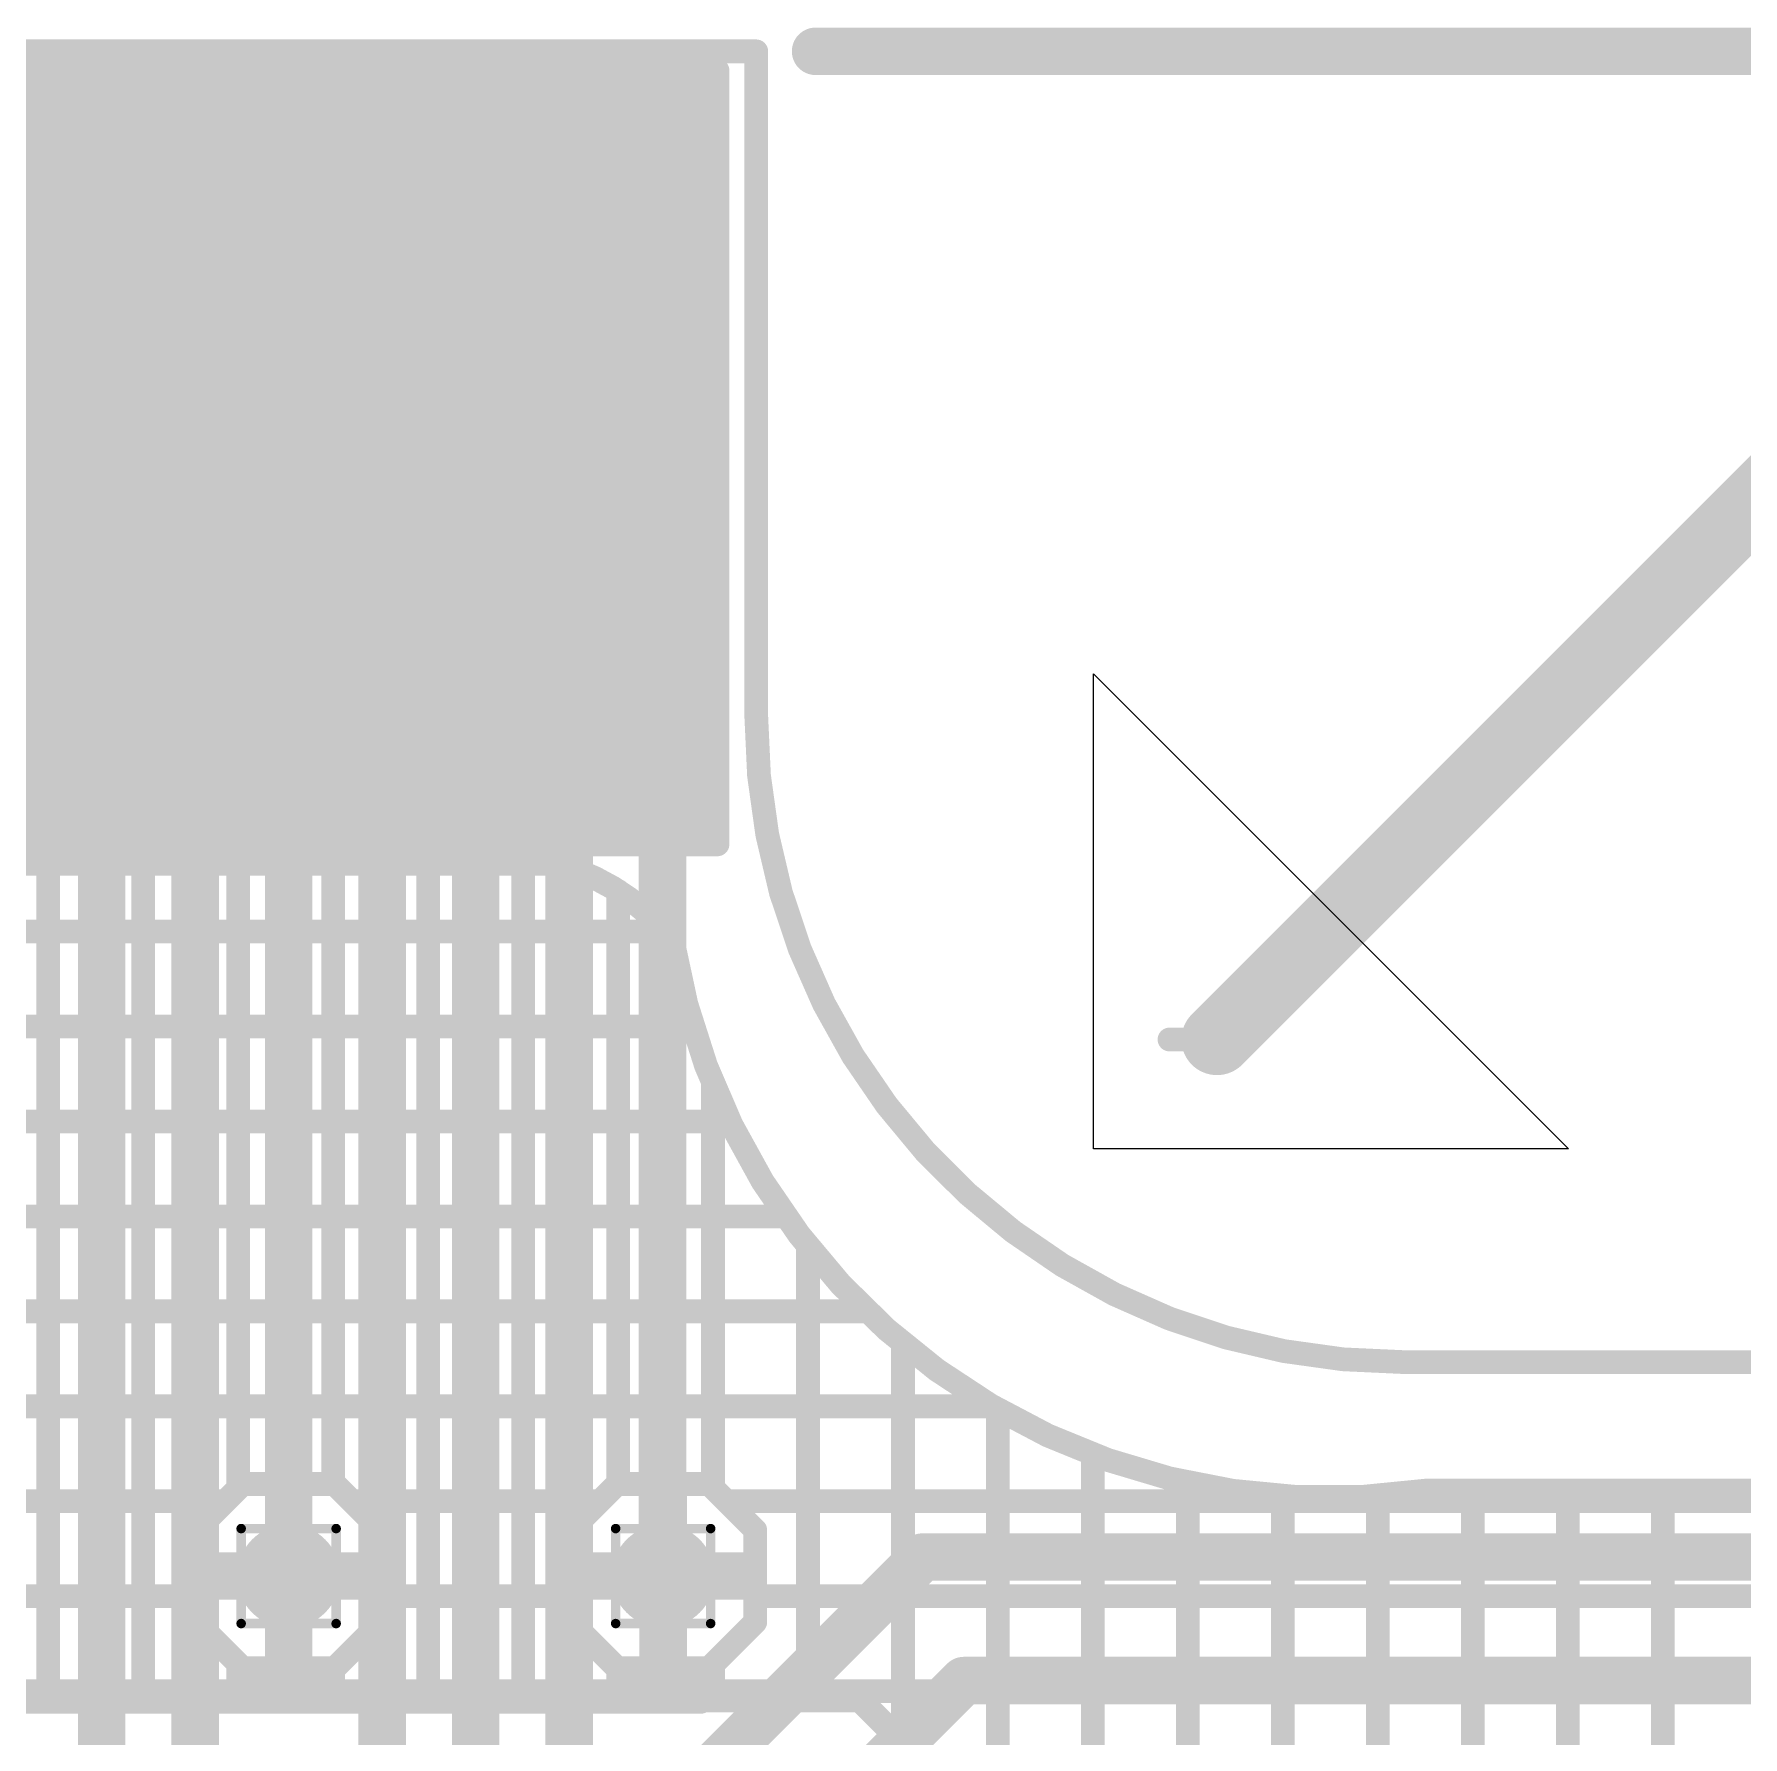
# Model space of a CAD drawing. Header units: inches. Extents: x -3.9 to 9.5, y -7 to 2.6.
# Drawn here: x 0.4977 to 0.8575, y -0.355 to 0.0036 of the extents above; entities that cross this region are included whole.
import ezdxf

# ---------------------------------------------------------------- set-up
doc = ezdxf.new("R2010")
doc.units = ezdxf.units.IN
doc.header["$MEASUREMENT"] = 0
for name, color, linetype in [('Board Outline', 216, 'Continuous'), ('Bottom Layer', 5, 'Continuous'), ('Bottom Overlay', 54, 'Continuous'), ('Bottom Paste', 16, 'Continuous'), ('Bottom Solder', 6, 'Continuous'), ('Dimension', 6, 'Continuous'), ('Drill Drawing', 1, 'Continuous'), ('Fabrication', 76, 'Continuous'), ('Top Layer', 1, 'Continuous'), ('Top Solder', 216, 'Continuous'), ('Via Holes', 16, 'Continuous')]:
    doc.layers.add(name, color=color, linetype=linetype)

# ---------------------------------------------------------------- blocks, each defined once
blk = doc.blocks.new('32_____R______P_____B_265')
at = {"layer": 'Bottom Layer'}
for points in [[(-0.29921, -0.07874), (-0.31102, -0.07874), (-0.31102, 0.07874), (-0.29921, 0.07874)], [(-0.27953, -0.07874), (-0.29134, -0.07874), (-0.29134, 0.07874), (-0.27953, 0.07874)], [(-0.25984, -0.07874), (-0.27165, -0.07874), (-0.27165, 0.07874), (-0.25984, 0.07874)], [(-0.24016, -0.07874), (-0.25197, -0.07874), (-0.25197, 0.07874), (-0.24016, 0.07874)], [(-0.22047, -0.07874), (-0.23228, -0.07874), (-0.23228, 0.07874), (-0.22047, 0.07874)], [(-0.20079, -0.07874), (-0.2126, -0.07874), (-0.2126, 0.07874), (-0.20079, 0.07874)], [(-0.1811, -0.07874), (-0.19291, -0.07874), (-0.19291, 0.07874), (-0.1811, 0.07874)], [(-0.16142, -0.07874), (-0.17323, -0.07874), (-0.17323, 0.07874), (-0.16142, 0.07874)], [(-0.14173, -0.07874), (-0.15354, -0.07874), (-0.15354, 0.07874), (-0.14173, 0.07874)], [(-0.12205, -0.07874), (-0.13386, -0.07874), (-0.13386, 0.07874), (-0.12205, 0.07874)], [(-0.10236, -0.07874), (-0.11417, -0.07874), (-0.11417, 0.07874), (-0.10236, 0.07874)], [(-0.08268, -0.07874), (-0.09449, -0.07874), (-0.09449, 0.07874), (-0.08268, 0.07874)], [(-0.06299, -0.07874), (-0.0748, -0.07874), (-0.0748, 0.07874), (-0.06299, 0.07874)], [(-0.04331, -0.07874), (-0.05512, -0.07874), (-0.05512, 0.07874), (-0.04331, 0.07874)], [(-0.02362, -0.07874), (-0.03543, -0.07874), (-0.03543, 0.07874), (-0.02362, 0.07874)], [(-0.00394, -0.07874), (-0.01575, -0.07874), (-0.01575, 0.07874), (-0.00394, 0.07874)], [(0.01575, -0.07874), (0.00394, -0.07874), (0.00394, 0.07874), (0.01575, 0.07874)], [(0.03543, -0.07874), (0.02362, -0.07874), (0.02362, 0.07874), (0.03543, 0.07874)], [(0.05512, -0.07874), (0.04331, -0.07874), (0.04331, 0.07874), (0.05512, 0.07874)], [(0.0748, -0.07874), (0.06299, -0.07874), (0.06299, 0.07874), (0.0748, 0.07874)], [(0.09449, -0.07874), (0.08268, -0.07874), (0.08268, 0.07874), (0.09449, 0.07874)], [(0.11417, -0.07874), (0.10236, -0.07874), (0.10236, 0.07874), (0.11417, 0.07874)], [(0.13386, -0.07874), (0.12205, -0.07874), (0.12205, 0.07874), (0.13386, 0.07874)], [(0.15354, -0.07874), (0.14173, -0.07874), (0.14173, 0.07874), (0.15354, 0.07874)], [(0.17323, -0.07874), (0.16142, -0.07874), (0.16142, 0.07874), (0.17323, 0.07874)], [(0.19291, -0.07874), (0.1811, -0.07874), (0.1811, 0.07874), (0.19291, 0.07874)], [(0.2126, -0.07874), (0.20079, -0.07874), (0.20079, 0.07874), (0.2126, 0.07874)], [(0.23228, -0.07874), (0.22047, -0.07874), (0.22047, 0.07874), (0.23228, 0.07874)], [(0.25197, -0.07874), (0.24016, -0.07874), (0.24016, 0.07874), (0.25197, 0.07874)], [(0.27165, -0.07874), (0.25984, -0.07874), (0.25984, 0.07874), (0.27165, 0.07874)], [(0.29134, -0.07874), (0.27953, -0.07874), (0.27953, 0.07874), (0.29134, 0.07874)], [(0.31102, -0.07874), (0.29921, -0.07874), (0.29921, 0.07874), (0.31102, 0.07874)]]:
    blk.add_hatch(color=5, dxfattribs=at).paths.add_polyline_path(points)
at = {"layer": 'Bottom Paste'}
for points in [[(-0.29921, -0.07874), (-0.31102, -0.07874), (-0.31102, 0.07874), (-0.29921, 0.07874)], [(-0.27953, -0.07874), (-0.29134, -0.07874), (-0.29134, 0.07874), (-0.27953, 0.07874)], [(-0.25984, -0.07874), (-0.27165, -0.07874), (-0.27165, 0.07874), (-0.25984, 0.07874)], [(-0.24016, -0.07874), (-0.25197, -0.07874), (-0.25197, 0.07874), (-0.24016, 0.07874)], [(-0.22047, -0.07874), (-0.23228, -0.07874), (-0.23228, 0.07874), (-0.22047, 0.07874)], [(-0.20079, -0.07874), (-0.2126, -0.07874), (-0.2126, 0.07874), (-0.20079, 0.07874)], [(-0.1811, -0.07874), (-0.19291, -0.07874), (-0.19291, 0.07874), (-0.1811, 0.07874)], [(-0.16142, -0.07874), (-0.17323, -0.07874), (-0.17323, 0.07874), (-0.16142, 0.07874)], [(-0.14173, -0.07874), (-0.15354, -0.07874), (-0.15354, 0.07874), (-0.14173, 0.07874)], [(-0.12205, -0.07874), (-0.13386, -0.07874), (-0.13386, 0.07874), (-0.12205, 0.07874)], [(-0.10236, -0.07874), (-0.11417, -0.07874), (-0.11417, 0.07874), (-0.10236, 0.07874)], [(-0.08268, -0.07874), (-0.09449, -0.07874), (-0.09449, 0.07874), (-0.08268, 0.07874)], [(-0.06299, -0.07874), (-0.0748, -0.07874), (-0.0748, 0.07874), (-0.06299, 0.07874)], [(-0.04331, -0.07874), (-0.05512, -0.07874), (-0.05512, 0.07874), (-0.04331, 0.07874)], [(-0.02362, -0.07874), (-0.03543, -0.07874), (-0.03543, 0.07874), (-0.02362, 0.07874)], [(-0.00394, -0.07874), (-0.01575, -0.07874), (-0.01575, 0.07874), (-0.00394, 0.07874)], [(0.01575, -0.07874), (0.00394, -0.07874), (0.00394, 0.07874), (0.01575, 0.07874)], [(0.03543, -0.07874), (0.02362, -0.07874), (0.02362, 0.07874), (0.03543, 0.07874)], [(0.05512, -0.07874), (0.04331, -0.07874), (0.04331, 0.07874), (0.05512, 0.07874)], [(0.0748, -0.07874), (0.06299, -0.07874), (0.06299, 0.07874), (0.0748, 0.07874)], [(0.09449, -0.07874), (0.08268, -0.07874), (0.08268, 0.07874), (0.09449, 0.07874)], [(0.11417, -0.07874), (0.10236, -0.07874), (0.10236, 0.07874), (0.11417, 0.07874)], [(0.13386, -0.07874), (0.12205, -0.07874), (0.12205, 0.07874), (0.13386, 0.07874)], [(0.15354, -0.07874), (0.14173, -0.07874), (0.14173, 0.07874), (0.15354, 0.07874)], [(0.17323, -0.07874), (0.16142, -0.07874), (0.16142, 0.07874), (0.17323, 0.07874)], [(0.19291, -0.07874), (0.1811, -0.07874), (0.1811, 0.07874), (0.19291, 0.07874)], [(0.2126, -0.07874), (0.20079, -0.07874), (0.20079, 0.07874), (0.2126, 0.07874)], [(0.23228, -0.07874), (0.22047, -0.07874), (0.22047, 0.07874), (0.23228, 0.07874)], [(0.25197, -0.07874), (0.24016, -0.07874), (0.24016, 0.07874), (0.25197, 0.07874)], [(0.27165, -0.07874), (0.25984, -0.07874), (0.25984, 0.07874), (0.27165, 0.07874)], [(0.29134, -0.07874), (0.27953, -0.07874), (0.27953, 0.07874), (0.29134, 0.07874)], [(0.31102, -0.07874), (0.29921, -0.07874), (0.29921, 0.07874), (0.31102, 0.07874)]]:
    blk.add_hatch(color=16, dxfattribs=at).paths.add_polyline_path(points)
at = {"layer": 'Bottom Solder'}
for points in [[(-0.29521, -0.08274), (-0.31502, -0.08274), (-0.31502, 0.08274), (-0.29521, 0.08274)], [(-0.27553, -0.08274), (-0.29534, -0.08274), (-0.29534, 0.08274), (-0.27553, 0.08274)], [(-0.25584, -0.08274), (-0.27565, -0.08274), (-0.27565, 0.08274), (-0.25584, 0.08274)], [(-0.23616, -0.08274), (-0.25597, -0.08274), (-0.25597, 0.08274), (-0.23616, 0.08274)], [(-0.21647, -0.08274), (-0.23628, -0.08274), (-0.23628, 0.08274), (-0.21647, 0.08274)], [(-0.19679, -0.08274), (-0.2166, -0.08274), (-0.2166, 0.08274), (-0.19679, 0.08274)], [(-0.1771, -0.08274), (-0.19691, -0.08274), (-0.19691, 0.08274), (-0.1771, 0.08274)], [(-0.15742, -0.08274), (-0.17723, -0.08274), (-0.17723, 0.08274), (-0.15742, 0.08274)], [(-0.13773, -0.08274), (-0.15754, -0.08274), (-0.15754, 0.08274), (-0.13773, 0.08274)], [(-0.11805, -0.08274), (-0.13786, -0.08274), (-0.13786, 0.08274), (-0.11805, 0.08274)], [(-0.09836, -0.08274), (-0.11817, -0.08274), (-0.11817, 0.08274), (-0.09836, 0.08274)], [(-0.07868, -0.08274), (-0.09849, -0.08274), (-0.09849, 0.08274), (-0.07868, 0.08274)], [(-0.05899, -0.08274), (-0.0788, -0.08274), (-0.0788, 0.08274), (-0.05899, 0.08274)], [(-0.03931, -0.08274), (-0.05912, -0.08274), (-0.05912, 0.08274), (-0.03931, 0.08274)], [(-0.01962, -0.08274), (-0.03943, -0.08274), (-0.03943, 0.08274), (-0.01962, 0.08274)], [(0.00006, -0.08274), (-0.01975, -0.08274), (-0.01975, 0.08274), (0.00006, 0.08274)], [(0.01975, -0.08274), (-0.00006, -0.08274), (-0.00006, 0.08274), (0.01975, 0.08274)], [(0.03943, -0.08274), (0.01962, -0.08274), (0.01962, 0.08274), (0.03943, 0.08274)], [(0.05912, -0.08274), (0.03931, -0.08274), (0.03931, 0.08274), (0.05912, 0.08274)], [(0.0788, -0.08274), (0.05899, -0.08274), (0.05899, 0.08274), (0.0788, 0.08274)], [(0.09849, -0.08274), (0.07868, -0.08274), (0.07868, 0.08274), (0.09849, 0.08274)], [(0.11817, -0.08274), (0.09836, -0.08274), (0.09836, 0.08274), (0.11817, 0.08274)], [(0.13786, -0.08274), (0.11805, -0.08274), (0.11805, 0.08274), (0.13786, 0.08274)], [(0.15754, -0.08274), (0.13773, -0.08274), (0.13773, 0.08274), (0.15754, 0.08274)], [(0.17723, -0.08274), (0.15742, -0.08274), (0.15742, 0.08274), (0.17723, 0.08274)], [(0.19691, -0.08274), (0.1771, -0.08274), (0.1771, 0.08274), (0.19691, 0.08274)], [(0.2166, -0.08274), (0.19679, -0.08274), (0.19679, 0.08274), (0.2166, 0.08274)], [(0.23628, -0.08274), (0.21647, -0.08274), (0.21647, 0.08274), (0.23628, 0.08274)], [(0.25597, -0.08274), (0.23616, -0.08274), (0.23616, 0.08274), (0.25597, 0.08274)], [(0.27565, -0.08274), (0.25584, -0.08274), (0.25584, 0.08274), (0.27565, 0.08274)], [(0.29534, -0.08274), (0.27553, -0.08274), (0.27553, 0.08274), (0.29534, 0.08274)], [(0.31502, -0.08274), (0.29521, -0.08274), (0.29521, 0.08274), (0.31502, 0.08274)]]:
    blk.add_hatch(color=6, dxfattribs=at).paths.add_polyline_path(points)
at = {"layer": 'Bottom Overlay'}
for points in [[(0.30612, 0.093, 0.00787, 0.00787, 0), (0.29912, 0.1, 0.00787, 0.00787, 0)], [(0.31412, 0.1, 0.00787, 0.00787, 0), (0.29912, 0.1, 0.00787, 0.00787, 0)], [(0.31412, 0.1, 0.00787, 0.00787, 0), (0.30712, 0.093, 0.00787, 0.00787, 0)], [(0.31669, 0.084, 0.005, 0.005, 0), (-0.31669, 0.084, 0.005, 0.005, 0)], [(-0.31669, 0.084, 0.005, 0.005, 0), (-0.31669, -0.079, 0.005, 0.005, 0)], [(0.31669, 0.084, 0.005, 0.005, 0), (0.19512, 0.084, 0.005, 0.005, 0)], [(0.31669, 0.084, 0.005, 0.005, 0), (0.31669, -0.079, 0.005, 0.005, 0)]]:
    blk.add_lwpolyline(points, format="xyseb", dxfattribs=at)
for points in [[(0.29715, 0.1, 0.00394, 0.00394, 1), (0.30109, 0.1, 0.00394, 0.00394, 1)], [(0.29715, 0.1, 0.00394, 0.00394, 1), (0.30109, 0.1, 0.00394, 0.00394, 1)], [(0.31215, 0.1, 0.00394, 0.00394, 1), (0.31609, 0.1, 0.00394, 0.00394, 1)], [(0.31215, 0.1, 0.00394, 0.00394, 1), (0.31609, 0.1, 0.00394, 0.00394, 1)], [(0.30415, 0.093, 0.00394, 0.00394, 1), (0.30809, 0.093, 0.00394, 0.00394, 1)], [(0.30515, 0.093, 0.00394, 0.00394, 1), (0.30909, 0.093, 0.00394, 0.00394, 1)], [(-0.31794, 0.084, 0.0025, 0.0025, 1), (-0.31544, 0.084, 0.0025, 0.0025, 1)], [(-0.31794, 0.084, 0.0025, 0.0025, 1), (-0.31544, 0.084, 0.0025, 0.0025, 1)], [(0.19387, 0.084, 0.0025, 0.0025, 1), (0.19637, 0.084, 0.0025, 0.0025, 1)], [(0.31544, 0.084, 0.0025, 0.0025, 1), (0.31794, 0.084, 0.0025, 0.0025, 1)], [(0.31544, 0.084, 0.0025, 0.0025, 1), (0.31794, 0.084, 0.0025, 0.0025, 1)], [(0.31544, 0.084, 0.0025, 0.0025, 1), (0.31794, 0.084, 0.0025, 0.0025, 1)], [(-0.31794, -0.079, 0.0025, 0.0025, 1), (-0.31544, -0.079, 0.0025, 0.0025, 1)], [(0.31544, -0.079, 0.0025, 0.0025, 1), (0.31794, -0.079, 0.0025, 0.0025, 1)]]:
    blk.add_lwpolyline(points, format="xyseb", close=True, dxfattribs=at)

msp = doc.modelspace()

# ---------------------------------------------------------------- hatches: boundary and pattern name
at = {"layer": 'Bottom Layer'}
h = msp.add_hatch(color=5, dxfattribs=at)
edge = h.paths.add_edge_path()
edge.add_arc((0.55125, -0.32111), 0.00689, 0, 360)
h = msp.add_hatch(color=5, dxfattribs=at)
edge = h.paths.add_edge_path()
edge.add_arc((0.63012, -0.32111), 0.00689, 0, 360)
at = {"layer": 'Bottom Solder'}
h = msp.add_hatch(color=6, dxfattribs=at)
edge = h.paths.add_edge_path()
edge.add_arc((0.55125, -0.32111), 0.01089, 0, 360)
h = msp.add_hatch(color=6, dxfattribs=at)
edge = h.paths.add_edge_path()
edge.add_arc((0.63012, -0.32111), 0.01089, 0, 360)
at = {"layer": 'Top Layer'}
h = msp.add_hatch(color=1, dxfattribs=at)
edge = h.paths.add_edge_path()
edge.add_arc((0.55125, -0.32111), 0.00689, 0, 360)
h = msp.add_hatch(color=1, dxfattribs=at)
edge = h.paths.add_edge_path()
edge.add_arc((0.63012, -0.32111), 0.00689, 0, 360)
at = {"layer": 'Top Solder'}
h = msp.add_hatch(color=216, dxfattribs=at)
edge = h.paths.add_edge_path()
edge.add_arc((0.55125, -0.32111), 0.01089, 0, 360)
h = msp.add_hatch(color=216, dxfattribs=at)
edge = h.paths.add_edge_path()
edge.add_arc((0.63012, -0.32111), 0.01089, 0, 360)
at = {"layer": 'Via Holes'}
h = msp.add_hatch(color=7, dxfattribs=at)
edge = h.paths.add_edge_path()
edge.add_arc((0.55125, -0.32111), 0.00394, 0, 360)
h = msp.add_hatch(color=7, dxfattribs=at)
edge = h.paths.add_edge_path()
edge.add_arc((0.63012, -0.32111), 0.00394, 0, 360)

# ---------------------------------------------------------------- linework, layer by layer
at = {"layer": 'Board Outline'}
for points in [[(0, 0, 0.005, 0.005, 0), (0.64972, 0, 0.005, 0.005, 0)], [(0.64972, -0.13992, 0.005, 0.005, 0), (0.64972, 0, 0.005, 0.005, 0)], [(0.78584, -0.27604, 0.005, 0.005, -0.414214), (0.64972, -0.13992, 0.005, 0.005, 0)], [(0.78584, -0.27604, 0.005, 0.005, 0), (0.92991, -0.27604, 0.005, 0.005, 0)]]:
    msp.add_lwpolyline(points, format="xyseb", dxfattribs=at)
for points in [[(0.64847, 0, 0.0025, 0.0025, 1), (0.65097, 0, 0.0025, 0.0025, 1)], [(0.64847, 0, 0.0025, 0.0025, 1), (0.65097, 0, 0.0025, 0.0025, 1)], [(0.64847, -0.13992, 0.0025, 0.0025, 1), (0.65097, -0.13992, 0.0025, 0.0025, 1)], [(0.64847, -0.13992, 0.0025, 0.0025, 1), (0.65097, -0.13992, 0.0025, 0.0025, 1)], [(0.78459, -0.27604, 0.0025, 0.0025, 1), (0.78709, -0.27604, 0.0025, 0.0025, 1)], [(0.78459, -0.27604, 0.0025, 0.0025, 1), (0.78709, -0.27604, 0.0025, 0.0025, 1)]]:
    msp.add_lwpolyline(points, format="xyseb", close=True, dxfattribs=at)
at = {"layer": 'Bottom Layer'}
for points in [[(0.51188, -0.38081, 0.01, 0.01, 0), (0.51188, -0.08301, 0.01, 0.01, 0)], [(0.53157, -0.44111, 0.01, 0.01, 0), (0.53157, -0.08301, 0.01, 0.01, 0)], [(0.55125, -0.32112, 0.01, 0.01, 0), (0.55125, -0.08301, 0.01, 0.01, 0)], [(0.57094, -0.44729, 0.01, 0.01, 0), (0.57094, -0.08301, 0.01, 0.01, 0)], [(0.59062, -0.38081, 0.01, 0.01, 0), (0.59062, -0.08301, 0.01, 0.01, 0)], [(0.61031, -0.43956, 0.01, 0.01, 0), (0.61031, -0.08301, 0.01, 0.01, 0)], [(0.62999, -0.32111, 0.01, 0.01, 0), (0.62999, -0.08301, 0.01, 0.01, 0)], [(0.63175, -0.37011, 0.01, 0.01, 0), (0.68475, -0.31711, 0.01, 0.01, 0)], [(0.68475, -0.31711, 0.01, 0.01, 0), (0.92505, -0.31711, 0.01, 0.01, 0)], [(0.65575, -0.38081, 0.01, 0.01, 0), (0.69346, -0.34311, 0.01, 0.01, 0)], [(0.69346, -0.34311, 0.01, 0.01, 0), (0.92505, -0.34311, 0.01, 0.01, 0)]]:
    msp.add_lwpolyline(points, format="xyseb", dxfattribs=at)
for points in [[(0.50938, -0.08301, 0.005, 0.005, 1), (0.51438, -0.08301, 0.005, 0.005, 1)], [(0.52907, -0.08301, 0.005, 0.005, 1), (0.53407, -0.08301, 0.005, 0.005, 1)], [(0.54875, -0.08301, 0.005, 0.005, 1), (0.55375, -0.08301, 0.005, 0.005, 1)], [(0.56844, -0.08301, 0.005, 0.005, 1), (0.57344, -0.08301, 0.005, 0.005, 1)], [(0.58812, -0.08301, 0.005, 0.005, 1), (0.59312, -0.08301, 0.005, 0.005, 1)], [(0.60781, -0.08301, 0.005, 0.005, 1), (0.61281, -0.08301, 0.005, 0.005, 1)], [(0.62749, -0.08301, 0.005, 0.005, 1), (0.63249, -0.08301, 0.005, 0.005, 1)], [(0.68225, -0.31711, 0.005, 0.005, 1), (0.68725, -0.31711, 0.005, 0.005, 1)], [(0.68225, -0.31711, 0.005, 0.005, 1), (0.68725, -0.31711, 0.005, 0.005, 1)], [(0.54875, -0.32112, 0.005, 0.005, 1), (0.55375, -0.32112, 0.005, 0.005, 1)], [(0.62749, -0.32111, 0.005, 0.005, 1), (0.63249, -0.32111, 0.005, 0.005, 1)], [(0.69096, -0.34311, 0.005, 0.005, 1), (0.69596, -0.34311, 0.005, 0.005, 1)], [(0.69096, -0.34311, 0.005, 0.005, 1), (0.69596, -0.34311, 0.005, 0.005, 1)]]:
    msp.add_lwpolyline(points, format="xyseb", close=True, dxfattribs=at)
at = {"layer": 'Dimension'}
msp.add_lwpolyline([(0.66222, 0, 0.01, 0.01, 0), (5.8, 0, 0.01, 0.01, 0)], format="xyseb", dxfattribs=at)
msp.add_lwpolyline([(0.65972, 0, 0.005, 0.005, 1), (0.66472, 0, 0.005, 0.005, 1)], format="xyseb", close=True, dxfattribs=at)
at = {"layer": 'Drill Drawing'}
for points in [[(0.54125, -0.31111, 0.002, 0.002, 0), (0.56125, -0.31111, 0.002, 0.002, 0)], [(0.54125, -0.33111, 0.002, 0.002, 0), (0.54125, -0.31111, 0.002, 0.002, 0)], [(0.56125, -0.33111, 0.002, 0.002, 0), (0.56125, -0.31111, 0.002, 0.002, 0)], [(0.62012, -0.31111, 0.002, 0.002, 0), (0.64012, -0.31111, 0.002, 0.002, 0)], [(0.62012, -0.33111, 0.002, 0.002, 0), (0.62012, -0.31111, 0.002, 0.002, 0)], [(0.64012, -0.33111, 0.002, 0.002, 0), (0.64012, -0.31111, 0.002, 0.002, 0)], [(0.54125, -0.33111, 0.002, 0.002, 0), (0.56125, -0.33111, 0.002, 0.002, 0)], [(0.62012, -0.33111, 0.002, 0.002, 0), (0.64012, -0.33111, 0.002, 0.002, 0)]]:
    msp.add_lwpolyline(points, format="xyseb", dxfattribs=at)
for points in [[(0.54075, -0.31111, 0.001, 0.001, 1), (0.54175, -0.31111, 0.001, 0.001, 1)], [(0.54075, -0.31111, 0.001, 0.001, 1), (0.54175, -0.31111, 0.001, 0.001, 1)], [(0.56075, -0.31111, 0.001, 0.001, 1), (0.56175, -0.31111, 0.001, 0.001, 1)], [(0.56075, -0.31111, 0.001, 0.001, 1), (0.56175, -0.31111, 0.001, 0.001, 1)], [(0.61962, -0.31111, 0.001, 0.001, 1), (0.62062, -0.31111, 0.001, 0.001, 1)], [(0.61962, -0.31111, 0.001, 0.001, 1), (0.62062, -0.31111, 0.001, 0.001, 1)], [(0.63962, -0.31111, 0.001, 0.001, 1), (0.64062, -0.31111, 0.001, 0.001, 1)], [(0.63962, -0.31111, 0.001, 0.001, 1), (0.64062, -0.31111, 0.001, 0.001, 1)], [(0.54075, -0.33111, 0.001, 0.001, 1), (0.54175, -0.33111, 0.001, 0.001, 1)], [(0.54075, -0.33111, 0.001, 0.001, 1), (0.54175, -0.33111, 0.001, 0.001, 1)], [(0.56075, -0.33111, 0.001, 0.001, 1), (0.56175, -0.33111, 0.001, 0.001, 1)], [(0.56075, -0.33111, 0.001, 0.001, 1), (0.56175, -0.33111, 0.001, 0.001, 1)], [(0.61962, -0.33111, 0.001, 0.001, 1), (0.62062, -0.33111, 0.001, 0.001, 1)], [(0.61962, -0.33111, 0.001, 0.001, 1), (0.62062, -0.33111, 0.001, 0.001, 1)], [(0.63962, -0.33111, 0.001, 0.001, 1), (0.64062, -0.33111, 0.001, 0.001, 1)], [(0.63962, -0.33111, 0.001, 0.001, 1), (0.64062, -0.33111, 0.001, 0.001, 1)]]:
    msp.add_lwpolyline(points, format="xyseb", close=True, dxfattribs=at)
at = {"layer": 'Fabrication'}
for p, q in [((0.72075, -0.23111), (0.72075, -0.13111)), ((0.72075, -0.13111), (0.82075, -0.23111)), ((0.82075, -0.23111), (0.72075, -0.23111))]:
    msp.add_line(p, q, dxfattribs=at)
for points in [[(0.74675, -0.20811, 0.015, 0.015, 0), (1.31225, 0.35739, 0.015, 0.015, 0)], [(0.73675, -0.20811, 0.005, 0.005, 0), (0.74675, -0.20811, 0.005, 0.005, 0)]]:
    msp.add_lwpolyline(points, format="xyseb", dxfattribs=at)
for points in [[(0.743, -0.20811, 0.0075, 0.0075, 1), (0.7505, -0.20811, 0.0075, 0.0075, 1)], [(0.7355, -0.20811, 0.0025, 0.0025, 1), (0.738, -0.20811, 0.0025, 0.0025, 1)], [(0.7455, -0.20811, 0.0025, 0.0025, 1), (0.748, -0.20811, 0.0025, 0.0025, 1)]]:
    msp.add_lwpolyline(points, format="xyseb", close=True, dxfattribs=at)
at = {"layer": 'Top Layer'}
for points in [[(0.04075, -0.17111, 0.005, 0.005, 0), (0.60776, -0.17111, 0.005, 0.005, 0)], [(0.50062, -0.34761, 0.005, 0.005, 0), (0.50062, -0.17111, 0.005, 0.005, 0)], [(0.52062, -0.34761, 0.005, 0.005, 0), (0.52062, -0.17111, 0.005, 0.005, 0)], [(0.54062, -0.30266, 0.005, 0.005, 0), (0.54062, -0.17111, 0.005, 0.005, 0)], [(0.56062, -0.30172, 0.005, 0.005, 0), (0.56062, -0.17111, 0.005, 0.005, 0)], [(0.58062, -0.34761, 0.005, 0.005, 0), (0.58062, -0.17111, 0.005, 0.005, 0)], [(0.60062, -0.34761, 0.005, 0.005, 0), (0.60062, -0.17111, 0.005, 0.005, 0)], [(0.60776, -0.17111, 0.005, 0.005, -0.162664), (0.63215, -0.18738, 0.005, 0.005, 0)], [(0.62062, -0.30172, 0.005, 0.005, 0), (0.62062, -0.17683, 0.005, 0.005, 0)], [(0.01522, -0.18536, 0.005, 0.005, 0), (0.63049, -0.18536, 0.005, 0.005, 0)], [(0.79075, -0.30311, 0.005, 0.005, -0.409362), (0.63215, -0.18738, 0.005, 0.005, 0)], [(0.00956, -0.20536, 0.005, 0.005, 0), (0.63635, -0.20536, 0.005, 0.005, 0)], [(0.64062, -0.30253, 0.005, 0.005, 0), (0.64062, -0.21741, 0.005, 0.005, 0)], [(0.00336, -0.22536, 0.005, 0.005, 0), (0.64415, -0.22536, 0.005, 0.005, 0)], [(-0.00718, -0.24536, 0.005, 0.005, 0), (0.65592, -0.24536, 0.005, 0.005, 0)], [(0.66062, -0.34731, 0.005, 0.005, 0), (0.66062, -0.25164, 0.005, 0.005, 0)], [(-0.02374, -0.26536, 0.005, 0.005, 0), (0.67308, -0.26536, 0.005, 0.005, 0)], [(0.68062, -0.35613, 0.005, 0.005, 0), (0.68062, -0.27214, 0.005, 0.005, 0)], [(-0.0516, -0.28536, 0.005, 0.005, 0), (0.69943, -0.28536, 0.005, 0.005, 0)], [(0.70062, -0.37816, 0.005, 0.005, 0), (0.70062, -0.28605, 0.005, 0.005, 0)], [(0.72062, -0.37672, 0.005, 0.005, 0), (0.72062, -0.29551, 0.005, 0.005, 0)], [(0.53186, -0.31142, 0.005, 0.005, 0), (0.54156, -0.30172, 0.005, 0.005, 0)], [(0.54156, -0.30172, 0.005, 0.005, 0), (0.56095, -0.30172, 0.005, 0.005, 0)], [(0.55125, -0.32111, 0.01, 0.01, 0), (0.55125, -0.30422, 0.01, 0.01, 0)], [(0.56095, -0.30172, 0.005, 0.005, 0), (0.57064, -0.31142, 0.005, 0.005, 0)], [(0.61074, -0.31142, 0.005, 0.005, 0), (0.62043, -0.30172, 0.005, 0.005, 0)], [(0.62043, -0.30172, 0.005, 0.005, 0), (0.63982, -0.30172, 0.005, 0.005, 0)], [(0.63012, -0.32111, 0.01, 0.01, 0), (0.63012, -0.30422, 0.01, 0.01, 0)], [(0.63982, -0.30172, 0.005, 0.005, 0), (0.64951, -0.31142, 0.005, 0.005, 0)], [(0.74062, -0.77111, 0.005, 0.005, 0), (0.74062, -0.30144, 0.005, 0.005, 0)], [(0.76062, -0.77863, 0.005, 0.005, 0), (0.76062, -0.30428, 0.005, 0.005, 0)], [(0.78062, -0.82336, 0.005, 0.005, 0), (0.78062, -0.30424, 0.005, 0.005, 0)], [(0.79075, -0.30311, 0.005, 0.005, 0), (0.90832, -0.30311, 0.005, 0.005, 0)], [(0.80062, -0.83111, 0.005, 0.005, 0), (0.80062, -0.30311, 0.005, 0.005, 0)], [(0.82062, -0.83111, 0.005, 0.005, 0), (0.82062, -0.30311, 0.005, 0.005, 0)], [(0.84062, -0.83111, 0.005, 0.005, 0), (0.84062, -0.30311, 0.005, 0.005, 0)], [(0.48598, -0.30536, 0.005, 0.005, 0), (0.53792, -0.30536, 0.005, 0.005, 0)], [(0.56459, -0.30536, 0.005, 0.005, 0), (0.61679, -0.30536, 0.005, 0.005, 0)], [(0.64346, -0.30536, 0.005, 0.005, 0), (0.92007, -0.30536, 0.005, 0.005, 0)], [(0.53186, -0.33081, 0.005, 0.005, 0), (0.53186, -0.31142, 0.005, 0.005, 0)], [(0.57064, -0.33081, 0.005, 0.005, 0), (0.57064, -0.31142, 0.005, 0.005, 0)], [(0.61074, -0.33081, 0.005, 0.005, 0), (0.61074, -0.31142, 0.005, 0.005, 0)], [(0.64951, -0.33081, 0.005, 0.005, 0), (0.64951, -0.31142, 0.005, 0.005, 0)], [(0.53436, -0.32111, 0.01, 0.01, 0), (0.55125, -0.32111, 0.01, 0.01, 0)], [(0.55125, -0.32111, 0.01, 0.01, 0), (0.56814, -0.32111, 0.01, 0.01, 0)], [(0.55125, -0.338, 0.01, 0.01, 0), (0.55125, -0.32111, 0.01, 0.01, 0)], [(0.61324, -0.32111, 0.01, 0.01, 0), (0.63012, -0.32111, 0.01, 0.01, 0)], [(0.63012, -0.32111, 0.01, 0.01, 0), (0.64701, -0.32111, 0.01, 0.01, 0)], [(0.63012, -0.338, 0.01, 0.01, 0), (0.63012, -0.32111, 0.01, 0.01, 0)], [(0.49203, -0.32536, 0.005, 0.005, 0), (0.53186, -0.32536, 0.005, 0.005, 0)], [(0.57064, -0.32536, 0.005, 0.005, 0), (0.61074, -0.32536, 0.005, 0.005, 0)], [(0.64951, -0.32536, 0.005, 0.005, 0), (0.93075, -0.32536, 0.005, 0.005, 0)], [(0.53186, -0.33081, 0.005, 0.005, 0), (0.54156, -0.3405, 0.005, 0.005, 0)], [(0.56095, -0.3405, 0.005, 0.005, 0), (0.57064, -0.33081, 0.005, 0.005, 0)], [(0.61074, -0.33081, 0.005, 0.005, 0), (0.62043, -0.3405, 0.005, 0.005, 0)], [(0.63982, -0.3405, 0.005, 0.005, 0), (0.64951, -0.33081, 0.005, 0.005, 0)], [(0.54062, -0.34761, 0.005, 0.005, 0), (0.54062, -0.33957, 0.005, 0.005, 0)], [(0.54156, -0.3405, 0.005, 0.005, 0), (0.56095, -0.3405, 0.005, 0.005, 0)], [(0.56062, -0.34761, 0.005, 0.005, 0), (0.56062, -0.3405, 0.005, 0.005, 0)], [(0.62043, -0.3405, 0.005, 0.005, 0), (0.63982, -0.3405, 0.005, 0.005, 0)], [(0.62062, -0.34761, 0.005, 0.005, 0), (0.62062, -0.3405, 0.005, 0.005, 0)], [(0.64062, -0.34731, 0.005, 0.005, 0), (0.64062, -0.3397, 0.005, 0.005, 0)], [(-0.27054, -0.34536, 0.005, 0.005, 0), (0.93075, -0.34536, 0.005, 0.005, 0)], [(0.33191, -0.34761, 0.005, 0.005, 0), (0.638, -0.34761, 0.005, 0.005, 0)], [(0.6383, -0.34731, 0.005, 0.005, 0), (0.6718, -0.34731, 0.005, 0.005, 0)], [(0.6718, -0.34731, 0.005, 0.005, 0), (0.68855, -0.36406, 0.005, 0.005, 0)], [(0.6718, -0.34761, 0.005, 0.005, 0), (0.68855, -0.36436, 0.005, 0.005, 0)]]:
    msp.add_lwpolyline(points, format="xyseb", dxfattribs=at)
for points in [[(0.49937, -0.17111, 0.0025, 0.0025, 1), (0.50187, -0.17111, 0.0025, 0.0025, 1)], [(0.51937, -0.17111, 0.0025, 0.0025, 1), (0.52187, -0.17111, 0.0025, 0.0025, 1)], [(0.53937, -0.17111, 0.0025, 0.0025, 1), (0.54187, -0.17111, 0.0025, 0.0025, 1)], [(0.55937, -0.17111, 0.0025, 0.0025, 1), (0.56187, -0.17111, 0.0025, 0.0025, 1)], [(0.57937, -0.17111, 0.0025, 0.0025, 1), (0.58187, -0.17111, 0.0025, 0.0025, 1)], [(0.59937, -0.17111, 0.0025, 0.0025, 1), (0.60187, -0.17111, 0.0025, 0.0025, 1)], [(0.60651, -0.17111, 0.0025, 0.0025, 1), (0.60901, -0.17111, 0.0025, 0.0025, 1)], [(0.60651, -0.17111, 0.0025, 0.0025, 1), (0.60901, -0.17111, 0.0025, 0.0025, 1)], [(0.61937, -0.17683, 0.0025, 0.0025, 1), (0.62187, -0.17683, 0.0025, 0.0025, 1)], [(0.62924, -0.18536, 0.0025, 0.0025, 1), (0.63174, -0.18536, 0.0025, 0.0025, 1)], [(0.6309, -0.18738, 0.0025, 0.0025, 1), (0.6334, -0.18738, 0.0025, 0.0025, 1)], [(0.6309, -0.18738, 0.0025, 0.0025, 1), (0.6334, -0.18738, 0.0025, 0.0025, 1)], [(0.6351, -0.20536, 0.0025, 0.0025, 1), (0.6376, -0.20536, 0.0025, 0.0025, 1)], [(0.63937, -0.21741, 0.0025, 0.0025, 1), (0.64187, -0.21741, 0.0025, 0.0025, 1)], [(0.6429, -0.22536, 0.0025, 0.0025, 1), (0.6454, -0.22536, 0.0025, 0.0025, 1)], [(0.65467, -0.24536, 0.0025, 0.0025, 1), (0.65717, -0.24536, 0.0025, 0.0025, 1)], [(0.65937, -0.25164, 0.0025, 0.0025, 1), (0.66187, -0.25164, 0.0025, 0.0025, 1)], [(0.67183, -0.26536, 0.0025, 0.0025, 1), (0.67433, -0.26536, 0.0025, 0.0025, 1)], [(0.67937, -0.27214, 0.0025, 0.0025, 1), (0.68187, -0.27214, 0.0025, 0.0025, 1)], [(0.69818, -0.28536, 0.0025, 0.0025, 1), (0.70068, -0.28536, 0.0025, 0.0025, 1)], [(0.69937, -0.28605, 0.0025, 0.0025, 1), (0.70187, -0.28605, 0.0025, 0.0025, 1)], [(0.71937, -0.29551, 0.0025, 0.0025, 1), (0.72187, -0.29551, 0.0025, 0.0025, 1)], [(0.53937, -0.30266, 0.0025, 0.0025, 1), (0.54187, -0.30266, 0.0025, 0.0025, 1)], [(0.54031, -0.30172, 0.0025, 0.0025, 1), (0.54281, -0.30172, 0.0025, 0.0025, 1)], [(0.54031, -0.30172, 0.0025, 0.0025, 1), (0.54281, -0.30172, 0.0025, 0.0025, 1)], [(0.54875, -0.30422, 0.005, 0.005, 1), (0.55375, -0.30422, 0.005, 0.005, 1)], [(0.55937, -0.30172, 0.0025, 0.0025, 1), (0.56187, -0.30172, 0.0025, 0.0025, 1)], [(0.5597, -0.30172, 0.0025, 0.0025, 1), (0.5622, -0.30172, 0.0025, 0.0025, 1)], [(0.5597, -0.30172, 0.0025, 0.0025, 1), (0.5622, -0.30172, 0.0025, 0.0025, 1)], [(0.61918, -0.30172, 0.0025, 0.0025, 1), (0.62168, -0.30172, 0.0025, 0.0025, 1)], [(0.61918, -0.30172, 0.0025, 0.0025, 1), (0.62168, -0.30172, 0.0025, 0.0025, 1)], [(0.61937, -0.30172, 0.0025, 0.0025, 1), (0.62187, -0.30172, 0.0025, 0.0025, 1)], [(0.62762, -0.30422, 0.005, 0.005, 1), (0.63262, -0.30422, 0.005, 0.005, 1)], [(0.63857, -0.30172, 0.0025, 0.0025, 1), (0.64107, -0.30172, 0.0025, 0.0025, 1)], [(0.63857, -0.30172, 0.0025, 0.0025, 1), (0.64107, -0.30172, 0.0025, 0.0025, 1)], [(0.63937, -0.30253, 0.0025, 0.0025, 1), (0.64187, -0.30253, 0.0025, 0.0025, 1)], [(0.73937, -0.30144, 0.0025, 0.0025, 1), (0.74187, -0.30144, 0.0025, 0.0025, 1)], [(0.75937, -0.30428, 0.0025, 0.0025, 1), (0.76187, -0.30428, 0.0025, 0.0025, 1)], [(0.77937, -0.30424, 0.0025, 0.0025, 1), (0.78187, -0.30424, 0.0025, 0.0025, 1)], [(0.7895, -0.30311, 0.0025, 0.0025, 1), (0.792, -0.30311, 0.0025, 0.0025, 1)], [(0.78951, -0.30311, 0.0025, 0.0025, 1), (0.792, -0.30311, 0.0025, 0.0025, 1)], [(0.79937, -0.30311, 0.0025, 0.0025, 1), (0.80187, -0.30311, 0.0025, 0.0025, 1)], [(0.81937, -0.30311, 0.0025, 0.0025, 1), (0.82187, -0.30311, 0.0025, 0.0025, 1)], [(0.83937, -0.30311, 0.0025, 0.0025, 1), (0.84187, -0.30311, 0.0025, 0.0025, 1)], [(0.53667, -0.30536, 0.0025, 0.0025, 1), (0.53917, -0.30536, 0.0025, 0.0025, 1)], [(0.56334, -0.30536, 0.0025, 0.0025, 1), (0.56583, -0.30536, 0.0025, 0.0025, 1)], [(0.61554, -0.30536, 0.0025, 0.0025, 1), (0.61804, -0.30536, 0.0025, 0.0025, 1)], [(0.64221, -0.30536, 0.0025, 0.0025, 1), (0.64471, -0.30536, 0.0025, 0.0025, 1)], [(0.53061, -0.31142, 0.0025, 0.0025, 1), (0.53311, -0.31142, 0.0025, 0.0025, 1)], [(0.53061, -0.31142, 0.0025, 0.0025, 1), (0.53311, -0.31142, 0.0025, 0.0025, 1)], [(0.56939, -0.31142, 0.0025, 0.0025, 1), (0.57189, -0.31142, 0.0025, 0.0025, 1)], [(0.56939, -0.31142, 0.0025, 0.0025, 1), (0.57189, -0.31142, 0.0025, 0.0025, 1)], [(0.60949, -0.31142, 0.0025, 0.0025, 1), (0.61199, -0.31142, 0.0025, 0.0025, 1)], [(0.60949, -0.31142, 0.0025, 0.0025, 1), (0.61199, -0.31142, 0.0025, 0.0025, 1)], [(0.64826, -0.31142, 0.0025, 0.0025, 1), (0.65076, -0.31142, 0.0025, 0.0025, 1)], [(0.64826, -0.31142, 0.0025, 0.0025, 1), (0.65076, -0.31142, 0.0025, 0.0025, 1)], [(0.53186, -0.32111, 0.005, 0.005, 1), (0.53686, -0.32111, 0.005, 0.005, 1)], [(0.54875, -0.32111, 0.005, 0.005, 1), (0.55375, -0.32111, 0.005, 0.005, 1)], [(0.54875, -0.32111, 0.005, 0.005, 1), (0.55375, -0.32111, 0.005, 0.005, 1)], [(0.54875, -0.32111, 0.005, 0.005, 1), (0.55375, -0.32111, 0.005, 0.005, 1)], [(0.54875, -0.32111, 0.005, 0.005, 1), (0.55375, -0.32111, 0.005, 0.005, 1)], [(0.56564, -0.32111, 0.005, 0.005, 1), (0.57064, -0.32111, 0.005, 0.005, 1)], [(0.61074, -0.32111, 0.005, 0.005, 1), (0.61574, -0.32111, 0.005, 0.005, 1)], [(0.62762, -0.32111, 0.005, 0.005, 1), (0.63262, -0.32111, 0.005, 0.005, 1)], [(0.62762, -0.32111, 0.005, 0.005, 1), (0.63262, -0.32111, 0.005, 0.005, 1)], [(0.62762, -0.32111, 0.005, 0.005, 1), (0.63262, -0.32111, 0.005, 0.005, 1)], [(0.62762, -0.32111, 0.005, 0.005, 1), (0.63262, -0.32111, 0.005, 0.005, 1)], [(0.64451, -0.32111, 0.005, 0.005, 1), (0.64951, -0.32111, 0.005, 0.005, 1)], [(0.53061, -0.32536, 0.0025, 0.0025, 1), (0.53311, -0.32536, 0.0025, 0.0025, 1)], [(0.56939, -0.32536, 0.0025, 0.0025, 1), (0.57189, -0.32536, 0.0025, 0.0025, 1)], [(0.60949, -0.32536, 0.0025, 0.0025, 1), (0.61199, -0.32536, 0.0025, 0.0025, 1)], [(0.64826, -0.32536, 0.0025, 0.0025, 1), (0.65076, -0.32536, 0.0025, 0.0025, 1)], [(0.53061, -0.33081, 0.0025, 0.0025, 1), (0.53311, -0.33081, 0.0025, 0.0025, 1)], [(0.53061, -0.33081, 0.0025, 0.0025, 1), (0.53311, -0.33081, 0.0025, 0.0025, 1)], [(0.56939, -0.33081, 0.0025, 0.0025, 1), (0.57189, -0.33081, 0.0025, 0.0025, 1)], [(0.56939, -0.33081, 0.0025, 0.0025, 1), (0.57189, -0.33081, 0.0025, 0.0025, 1)], [(0.60949, -0.33081, 0.0025, 0.0025, 1), (0.61199, -0.33081, 0.0025, 0.0025, 1)], [(0.60949, -0.33081, 0.0025, 0.0025, 1), (0.61199, -0.33081, 0.0025, 0.0025, 1)], [(0.64826, -0.33081, 0.0025, 0.0025, 1), (0.65076, -0.33081, 0.0025, 0.0025, 1)], [(0.64826, -0.33081, 0.0025, 0.0025, 1), (0.65076, -0.33081, 0.0025, 0.0025, 1)], [(0.54875, -0.338, 0.005, 0.005, 1), (0.55375, -0.338, 0.005, 0.005, 1)], [(0.62762, -0.338, 0.005, 0.005, 1), (0.63262, -0.338, 0.005, 0.005, 1)], [(0.53937, -0.33957, 0.0025, 0.0025, 1), (0.54187, -0.33957, 0.0025, 0.0025, 1)], [(0.54031, -0.3405, 0.0025, 0.0025, 1), (0.54281, -0.3405, 0.0025, 0.0025, 1)], [(0.54031, -0.3405, 0.0025, 0.0025, 1), (0.54281, -0.3405, 0.0025, 0.0025, 1)], [(0.55937, -0.3405, 0.0025, 0.0025, 1), (0.56187, -0.3405, 0.0025, 0.0025, 1)], [(0.5597, -0.3405, 0.0025, 0.0025, 1), (0.5622, -0.3405, 0.0025, 0.0025, 1)], [(0.5597, -0.3405, 0.0025, 0.0025, 1), (0.5622, -0.3405, 0.0025, 0.0025, 1)], [(0.61918, -0.3405, 0.0025, 0.0025, 1), (0.62168, -0.3405, 0.0025, 0.0025, 1)], [(0.61918, -0.3405, 0.0025, 0.0025, 1), (0.62168, -0.3405, 0.0025, 0.0025, 1)], [(0.61937, -0.3405, 0.0025, 0.0025, 1), (0.62187, -0.3405, 0.0025, 0.0025, 1)], [(0.63857, -0.3405, 0.0025, 0.0025, 1), (0.64107, -0.3405, 0.0025, 0.0025, 1)], [(0.63857, -0.3405, 0.0025, 0.0025, 1), (0.64107, -0.3405, 0.0025, 0.0025, 1)], [(0.63937, -0.3397, 0.0025, 0.0025, 1), (0.64187, -0.3397, 0.0025, 0.0025, 1)], [(0.49937, -0.34761, 0.0025, 0.0025, 1), (0.50187, -0.34761, 0.0025, 0.0025, 1)], [(0.51937, -0.34761, 0.0025, 0.0025, 1), (0.52187, -0.34761, 0.0025, 0.0025, 1)], [(0.53937, -0.34761, 0.0025, 0.0025, 1), (0.54187, -0.34761, 0.0025, 0.0025, 1)], [(0.55937, -0.34761, 0.0025, 0.0025, 1), (0.56187, -0.34761, 0.0025, 0.0025, 1)], [(0.57937, -0.34761, 0.0025, 0.0025, 1), (0.58187, -0.34761, 0.0025, 0.0025, 1)], [(0.59937, -0.34761, 0.0025, 0.0025, 1), (0.60187, -0.34761, 0.0025, 0.0025, 1)], [(0.61937, -0.34761, 0.0025, 0.0025, 1), (0.62187, -0.34761, 0.0025, 0.0025, 1)], [(0.63675, -0.34761, 0.0025, 0.0025, 1), (0.63925, -0.34761, 0.0025, 0.0025, 1)], [(0.63705, -0.34731, 0.0025, 0.0025, 1), (0.63955, -0.34731, 0.0025, 0.0025, 1)], [(0.63937, -0.34731, 0.0025, 0.0025, 1), (0.64187, -0.34731, 0.0025, 0.0025, 1)], [(0.65937, -0.34731, 0.0025, 0.0025, 1), (0.66187, -0.34731, 0.0025, 0.0025, 1)], [(0.67055, -0.34731, 0.0025, 0.0025, 1), (0.67305, -0.34731, 0.0025, 0.0025, 1)], [(0.67055, -0.34731, 0.0025, 0.0025, 1), (0.67305, -0.34731, 0.0025, 0.0025, 1)], [(0.67055, -0.34761, 0.0025, 0.0025, 1), (0.67305, -0.34761, 0.0025, 0.0025, 1)], [(0.67937, -0.35613, 0.0025, 0.0025, 1), (0.68187, -0.35613, 0.0025, 0.0025, 1)]]:
    msp.add_lwpolyline(points, format="xyseb", close=True, dxfattribs=at)

# ---------------------------------------------------------------- block references
at = {"rotation": 180}
msp.add_blockref('32_____R______P_____B_265', (0.32487, -0.08301), dxfattribs=at)

doc.saveas('drawing.dxf')
